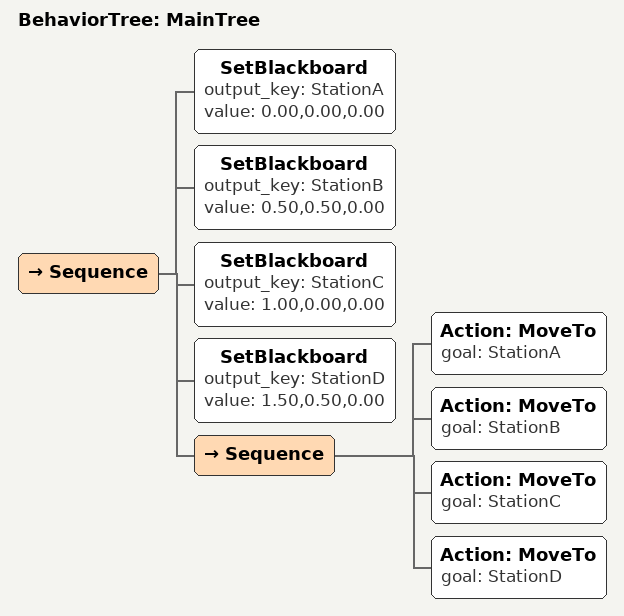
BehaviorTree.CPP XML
<root main_tree_to_execute = "MainTree">
    <BehaviorTree ID="MainTree">
        <Sequence>
            <SetBlackboard output_key="StationA" value="0.00,0.00,0.00" />
            <SetBlackboard output_key="StationB" value="0.50,0.50,0.00" />
            <SetBlackboard output_key="StationC" value="1.00,0.00,0.00" />
            <SetBlackboard output_key="StationD" value="1.50,0.50,0.00" />
            <Sequence>
                <Action ID="MoveTo" goal="StationA" />
                <Action ID="MoveTo" goal="StationB" />
                <Action ID="MoveTo" goal="StationC" />
                <Action ID="MoveTo" goal="StationD" />
            </Sequence>
        </Sequence>
    </BehaviorTree>
</root>
